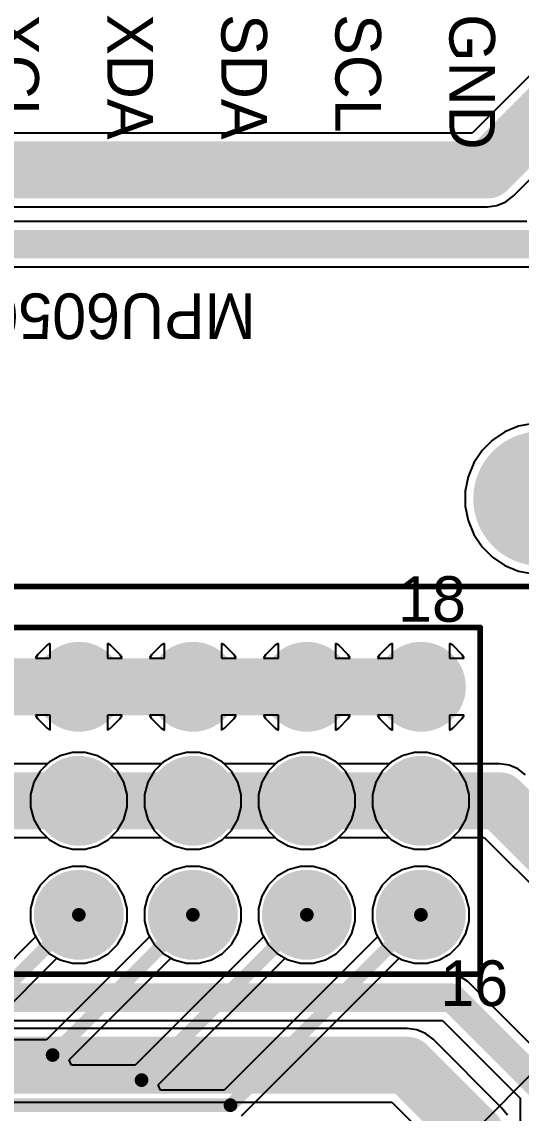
# Model space of a CAD drawing. Header units: millimetres. Extents: x 0 to 212, y 0 to 213.
# Drawn here: x 0.472 to 0.91, y 1.815 to 2.772 of the extents above; entities that cross this region are included whole.
import ezdxf

# ---------------------------------------------------------------- set-up
doc = ezdxf.new("R2010")
doc.units = ezdxf.units.MM
doc.header["$MEASUREMENT"] = 0
for name, color, linetype in [('BottomLayer', 5, 'Continuous'), ('BottomSolder', 6, 'Continuous'), ('MultiLayer', 9, 'Continuous'), ('PadHoleLayer', 156, 'Continuous'), ('TopLayer', 1, 'Continuous'), ('TopOverlay', 2, 'Continuous'), ('TopSolder', 216, 'Continuous')]:
    doc.layers.add(name, color=color, linetype=linetype)

# ---------------------------------------------------------------- blocks, each defined once
blk = doc.blocks.new('MPU6050__28')
at = {"layer": 'PadHoleLayer'}
h = blk.add_hatch(color=156, dxfattribs=at)
edge = h.paths.add_edge_path()
edge.add_arc((-0.32, 0.25), 0.05906, 0, 360)
at = {"layer": 'TopOverlay', "const_width": 0.005}
blk.add_lwpolyline([(0.413, 0.327), (-0.42, 0.327)], dxfattribs=at)
at = {"layer": 'TopOverlay'}
blk.add_text('MPU6050', height=0.04, dxfattribs=at).set_placement((-0.07, 0.07))
for s, p in [('GND', (-0.24, -0.175)), ('SDA', (-0.04, -0.175)), ('XDA', (0.06, -0.175)), ('SCL', (-0.14, -0.175)), ('XCL', (0.16, -0.175))]:
    blk.add_text(s, height=0.04, rotation=90, dxfattribs=at).set_placement(p)
blk = doc.blocks.new('ESP32_C3_MINI_1U_H4__30')
at = {"layer": 'TopSolder'}
blk.add_line((-0.04771, 0.0477), (211.74611, -211.08336), dxfattribs=at)
blk = doc.blocks.new('TSW_106_07_T_T_51')
at = {"layer": 'BottomLayer'}
h = blk.add_hatch(color=5, dxfattribs=at)
edge = h.paths.add_edge_path()
edge.add_arc((-0.05, 0.1), 0.03543, 0, 360)
h = blk.add_hatch(color=5, dxfattribs=at)
edge = h.paths.add_edge_path()
edge.add_arc((0.05, 0.1), 0.03543, 0, 360)
h = blk.add_hatch(color=5, dxfattribs=at)
edge = h.paths.add_edge_path()
edge.add_arc((0.15, 0.1), 0.03543, 0, 360)
h = blk.add_hatch(color=5, dxfattribs=at)
edge = h.paths.add_edge_path()
edge.add_arc((0.25, 0.1), 0.03543, 0, 360)
h = blk.add_hatch(color=5, dxfattribs=at)
edge = h.paths.add_edge_path()
edge.add_arc((-0.05, 0), 0.03543, 0, 360)
h = blk.add_hatch(color=5, dxfattribs=at)
edge = h.paths.add_edge_path()
edge.add_arc((0.05, 0), 0.03543, 0, 360)
h = blk.add_hatch(color=5, dxfattribs=at)
edge = h.paths.add_edge_path()
edge.add_arc((0.15, 0), 0.03543, 0, 360)
h = blk.add_hatch(color=5, dxfattribs=at)
edge = h.paths.add_edge_path()
edge.add_arc((0.25, 0), 0.03543, 0, 360)
h = blk.add_hatch(color=5, dxfattribs=at)
edge = h.paths.add_edge_path()
edge.add_arc((-0.05, -0.1), 0.03543, 0, 360)
h = blk.add_hatch(color=5, dxfattribs=at)
edge = h.paths.add_edge_path()
edge.add_arc((0.05, -0.1), 0.03543, 0, 360)
h = blk.add_hatch(color=5, dxfattribs=at)
edge = h.paths.add_edge_path()
edge.add_arc((0.15, -0.1), 0.03543, 0, 360)
h = blk.add_hatch(color=5, dxfattribs=at)
edge = h.paths.add_edge_path()
edge.add_arc((0.25, -0.1), 0.03543, 0, 360)
at = {"layer": 'BottomSolder'}
h = blk.add_hatch(color=6, dxfattribs=at)
edge = h.paths.add_edge_path()
edge.add_arc((-0.05, 0.1), 0.03943, 0, 360)
h = blk.add_hatch(color=6, dxfattribs=at)
edge = h.paths.add_edge_path()
edge.add_arc((0.05, 0.1), 0.03943, 0, 360)
h = blk.add_hatch(color=6, dxfattribs=at)
edge = h.paths.add_edge_path()
edge.add_arc((0.15, 0.1), 0.03943, 0, 360)
h = blk.add_hatch(color=6, dxfattribs=at)
edge = h.paths.add_edge_path()
edge.add_arc((0.25, 0.1), 0.03943, 0, 360)
h = blk.add_hatch(color=6, dxfattribs=at)
edge = h.paths.add_edge_path()
edge.add_arc((-0.05, 0), 0.03943, 0, 360)
h = blk.add_hatch(color=6, dxfattribs=at)
edge = h.paths.add_edge_path()
edge.add_arc((0.05, 0), 0.03943, 0, 360)
h = blk.add_hatch(color=6, dxfattribs=at)
edge = h.paths.add_edge_path()
edge.add_arc((0.15, 0), 0.03943, 0, 360)
h = blk.add_hatch(color=6, dxfattribs=at)
edge = h.paths.add_edge_path()
edge.add_arc((0.25, 0), 0.03943, 0, 360)
h = blk.add_hatch(color=6, dxfattribs=at)
edge = h.paths.add_edge_path()
edge.add_arc((-0.05, -0.1), 0.03943, 0, 360)
h = blk.add_hatch(color=6, dxfattribs=at)
edge = h.paths.add_edge_path()
edge.add_arc((0.05, -0.1), 0.03943, 0, 360)
h = blk.add_hatch(color=6, dxfattribs=at)
edge = h.paths.add_edge_path()
edge.add_arc((0.15, -0.1), 0.03943, 0, 360)
h = blk.add_hatch(color=6, dxfattribs=at)
edge = h.paths.add_edge_path()
edge.add_arc((0.25, -0.1), 0.03943, 0, 360)
at = {"layer": 'MultiLayer'}
h = blk.add_hatch(color=9, dxfattribs=at)
edge = h.paths.add_edge_path()
edge.add_arc((-0.05, 0.1), 0.03543, 0, 360)
h = blk.add_hatch(color=9, dxfattribs=at)
edge = h.paths.add_edge_path()
edge.add_arc((0.05, 0.1), 0.03543, 0, 360)
h = blk.add_hatch(color=9, dxfattribs=at)
edge = h.paths.add_edge_path()
edge.add_arc((0.15, 0.1), 0.03543, 0, 360)
h = blk.add_hatch(color=9, dxfattribs=at)
edge = h.paths.add_edge_path()
edge.add_arc((0.25, 0.1), 0.03543, 0, 360)
h = blk.add_hatch(color=9, dxfattribs=at)
edge = h.paths.add_edge_path()
edge.add_arc((-0.05, 0), 0.03543, 0, 360)
h = blk.add_hatch(color=9, dxfattribs=at)
edge = h.paths.add_edge_path()
edge.add_arc((0.05, 0), 0.03543, 0, 360)
h = blk.add_hatch(color=9, dxfattribs=at)
edge = h.paths.add_edge_path()
edge.add_arc((0.15, 0), 0.03543, 0, 360)
h = blk.add_hatch(color=9, dxfattribs=at)
edge = h.paths.add_edge_path()
edge.add_arc((0.25, 0), 0.03543, 0, 360)
h = blk.add_hatch(color=9, dxfattribs=at)
edge = h.paths.add_edge_path()
edge.add_arc((-0.05, -0.1), 0.03543, 0, 360)
h = blk.add_hatch(color=9, dxfattribs=at)
edge = h.paths.add_edge_path()
edge.add_arc((0.05, -0.1), 0.03543, 0, 360)
h = blk.add_hatch(color=9, dxfattribs=at)
edge = h.paths.add_edge_path()
edge.add_arc((0.15, -0.1), 0.03543, 0, 360)
h = blk.add_hatch(color=9, dxfattribs=at)
edge = h.paths.add_edge_path()
edge.add_arc((0.25, -0.1), 0.03543, 0, 360)
at = {"layer": 'PadHoleLayer'}
h = blk.add_hatch(color=156, dxfattribs=at)
edge = h.paths.add_edge_path()
edge.add_arc((-0.05, 0.1), 0.02008, 0, 360)
h = blk.add_hatch(color=156, dxfattribs=at)
edge = h.paths.add_edge_path()
edge.add_arc((0.05, 0.1), 0.02008, 0, 360)
h = blk.add_hatch(color=156, dxfattribs=at)
edge = h.paths.add_edge_path()
edge.add_arc((0.15, 0.1), 0.02008, 0, 360)
h = blk.add_hatch(color=156, dxfattribs=at)
edge = h.paths.add_edge_path()
edge.add_arc((0.25, 0.1), 0.02008, 0, 360)
h = blk.add_hatch(color=156, dxfattribs=at)
edge = h.paths.add_edge_path()
edge.add_arc((-0.05, 0), 0.02008, 0, 360)
h = blk.add_hatch(color=156, dxfattribs=at)
edge = h.paths.add_edge_path()
edge.add_arc((0.05, 0), 0.02008, 0, 360)
h = blk.add_hatch(color=156, dxfattribs=at)
edge = h.paths.add_edge_path()
edge.add_arc((0.15, 0), 0.02008, 0, 360)
h = blk.add_hatch(color=156, dxfattribs=at)
edge = h.paths.add_edge_path()
edge.add_arc((0.25, 0), 0.02008, 0, 360)
h = blk.add_hatch(color=156, dxfattribs=at)
edge = h.paths.add_edge_path()
edge.add_arc((-0.05, -0.1), 0.02008, 0, 360)
h = blk.add_hatch(color=156, dxfattribs=at)
edge = h.paths.add_edge_path()
edge.add_arc((0.05, -0.1), 0.02008, 0, 360)
h = blk.add_hatch(color=156, dxfattribs=at)
edge = h.paths.add_edge_path()
edge.add_arc((0.15, -0.1), 0.02008, 0, 360)
h = blk.add_hatch(color=156, dxfattribs=at)
edge = h.paths.add_edge_path()
edge.add_arc((0.25, -0.1), 0.02008, 0, 360)
at = {"layer": 'TopLayer'}
h = blk.add_hatch(color=1, dxfattribs=at)
edge = h.paths.add_edge_path()
edge.add_arc((-0.05, 0.1), 0.03543, 0, 360)
h = blk.add_hatch(color=1, dxfattribs=at)
edge = h.paths.add_edge_path()
edge.add_arc((0.05, 0.1), 0.03543, 0, 360)
h = blk.add_hatch(color=1, dxfattribs=at)
edge = h.paths.add_edge_path()
edge.add_arc((0.15, 0.1), 0.03543, 0, 360)
h = blk.add_hatch(color=1, dxfattribs=at)
edge = h.paths.add_edge_path()
edge.add_arc((0.25, 0.1), 0.03543, 0, 360)
h = blk.add_hatch(color=1, dxfattribs=at)
edge = h.paths.add_edge_path()
edge.add_arc((-0.05, 0), 0.03543, 0, 360)
h = blk.add_hatch(color=1, dxfattribs=at)
edge = h.paths.add_edge_path()
edge.add_arc((0.05, 0), 0.03543, 0, 360)
h = blk.add_hatch(color=1, dxfattribs=at)
edge = h.paths.add_edge_path()
edge.add_arc((0.15, 0), 0.03543, 0, 360)
h = blk.add_hatch(color=1, dxfattribs=at)
edge = h.paths.add_edge_path()
edge.add_arc((0.25, 0), 0.03543, 0, 360)
h = blk.add_hatch(color=1, dxfattribs=at)
edge = h.paths.add_edge_path()
edge.add_arc((-0.05, -0.1), 0.03543, 0, 360)
h = blk.add_hatch(color=1, dxfattribs=at)
edge = h.paths.add_edge_path()
edge.add_arc((0.05, -0.1), 0.03543, 0, 360)
h = blk.add_hatch(color=1, dxfattribs=at)
edge = h.paths.add_edge_path()
edge.add_arc((0.15, -0.1), 0.03543, 0, 360)
h = blk.add_hatch(color=1, dxfattribs=at)
edge = h.paths.add_edge_path()
edge.add_arc((0.25, -0.1), 0.03543, 0, 360)
at = {"layer": 'TopSolder'}
h = blk.add_hatch(color=216, dxfattribs=at)
edge = h.paths.add_edge_path()
edge.add_arc((-0.05, 0.1), 0.03943, 0, 360)
h = blk.add_hatch(color=216, dxfattribs=at)
edge = h.paths.add_edge_path()
edge.add_arc((0.05, 0.1), 0.03943, 0, 360)
h = blk.add_hatch(color=216, dxfattribs=at)
edge = h.paths.add_edge_path()
edge.add_arc((0.15, 0.1), 0.03943, 0, 360)
h = blk.add_hatch(color=216, dxfattribs=at)
edge = h.paths.add_edge_path()
edge.add_arc((0.25, 0.1), 0.03943, 0, 360)
h = blk.add_hatch(color=216, dxfattribs=at)
edge = h.paths.add_edge_path()
edge.add_arc((-0.05, 0), 0.03943, 0, 360)
h = blk.add_hatch(color=216, dxfattribs=at)
edge = h.paths.add_edge_path()
edge.add_arc((0.05, 0), 0.03943, 0, 360)
h = blk.add_hatch(color=216, dxfattribs=at)
edge = h.paths.add_edge_path()
edge.add_arc((0.15, 0), 0.03943, 0, 360)
h = blk.add_hatch(color=216, dxfattribs=at)
edge = h.paths.add_edge_path()
edge.add_arc((0.25, 0), 0.03943, 0, 360)
h = blk.add_hatch(color=216, dxfattribs=at)
edge = h.paths.add_edge_path()
edge.add_arc((-0.05, -0.1), 0.03943, 0, 360)
h = blk.add_hatch(color=216, dxfattribs=at)
edge = h.paths.add_edge_path()
edge.add_arc((0.05, -0.1), 0.03943, 0, 360)
h = blk.add_hatch(color=216, dxfattribs=at)
edge = h.paths.add_edge_path()
edge.add_arc((0.15, -0.1), 0.03943, 0, 360)
h = blk.add_hatch(color=216, dxfattribs=at)
edge = h.paths.add_edge_path()
edge.add_arc((0.25, -0.1), 0.03943, 0, 360)
at = {"layer": 'TopOverlay', "const_width": 0.005}
for points in [[(-0.302, 0.152), (0.302, 0.152)], [(0.302, -0.152), (0.302, 0.152)], [(-0.302, -0.152), (0.302, -0.152)]]:
    blk.add_lwpolyline(points, dxfattribs=at)
at = {"layer": 'TopOverlay', "const_width": 0.0025}
for points in [[(0.30075, 0.152, 1), (0.30325, 0.152, 1)], [(0.30075, 0.152, 1), (0.30325, 0.152, 1)], [(0.30075, -0.152, 1), (0.30325, -0.152, 1)], [(0.30075, -0.152, 1), (0.30325, -0.152, 1)]]:
    blk.add_lwpolyline(points, format="xyb", close=True, dxfattribs=at)
at = {"layer": 'TopOverlay'}
for s, p in [('18', (0.23, 0.157)), ('16', (0.267, -0.18))]:
    blk.add_text(s, height=0.04, rotation=360, dxfattribs=at).set_placement(p)

msp = doc.modelspace()

# ---------------------------------------------------------------- linework, layer by layer
at = {"layer": 'BottomLayer'}
for p, q in [((0.90765, 2.41722), (0.89563, 2.41224)), ((0.92041, 2.41976), (0.90765, 2.41722)), ((0.88481, 2.40501), (0.87561, 2.39581)), ((0.89563, 2.41224), (0.88481, 2.40501)), ((0.87561, 2.39581), (0.86838, 2.38499)), ((0.86838, 2.38499), (0.8634, 2.37297)), ((0.8634, 2.37297), (0.86086, 2.36021)), ((0.86086, 2.36021), (0.86086, 2.3472)), ((0.86086, 2.3472), (0.8634, 2.33444)), ((0.8634, 2.33444), (0.86838, 2.32241)), ((0.86838, 2.32241), (0.87561, 2.3116)), ((0.87561, 2.3116), (0.88481, 2.3024)), ((0.88481, 2.3024), (0.89563, 2.29517)), ((0.89563, 2.29517), (0.90765, 2.29019)), ((0.90765, 2.29019), (0.92041, 2.28765)), ((0.49402, 2.22506), (0.48556, 2.2166)), ((0.49692, 2.22673), (0.49402, 2.22506)), ((0.49692, 2.2137), (0.49692, 2.22673)), ((0.54982, 2.22506), (0.54692, 2.22673)), ((0.54692, 2.22673), (0.54692, 2.2137)), ((0.55827, 2.2166), (0.54982, 2.22506)), ((0.59402, 2.22506), (0.58556, 2.2166)), ((0.59692, 2.22673), (0.59402, 2.22506)), ((0.59692, 2.2137), (0.59692, 2.22673)), ((0.64982, 2.22506), (0.64692, 2.22673)), ((0.64692, 2.22673), (0.64692, 2.2137)), ((0.65827, 2.2166), (0.64982, 2.22506)), ((0.69402, 2.22506), (0.68556, 2.2166)), ((0.69692, 2.22673), (0.69402, 2.22506)), ((0.69692, 2.2137), (0.69692, 2.22673)), ((0.74982, 2.22506), (0.74692, 2.22673)), ((0.74692, 2.22673), (0.74692, 2.2137)), ((0.75827, 2.2166), (0.74982, 2.22506)), ((0.79402, 2.22506), (0.78556, 2.2166)), ((0.79692, 2.22673), (0.79402, 2.22506)), ((0.79692, 2.2137), (0.79692, 2.22673)), ((0.84982, 2.22506), (0.84692, 2.22673)), ((0.84692, 2.22673), (0.84692, 2.2137)), ((0.85827, 2.2166), (0.84982, 2.22506)), ((0.48556, 2.2166), (0.48389, 2.2137)), ((0.48389, 2.2137), (0.49692, 2.2137)), ((0.54692, 2.2137), (0.55995, 2.2137)), ((0.55995, 2.2137), (0.55827, 2.2166)), ((0.58556, 2.2166), (0.58389, 2.2137)), ((0.58389, 2.2137), (0.59692, 2.2137)), ((0.64692, 2.2137), (0.65995, 2.2137)), ((0.65995, 2.2137), (0.65827, 2.2166)), ((0.68556, 2.2166), (0.68389, 2.2137)), ((0.68389, 2.2137), (0.69692, 2.2137)), ((0.74692, 2.2137), (0.75995, 2.2137)), ((0.75995, 2.2137), (0.75827, 2.2166)), ((0.78556, 2.2166), (0.78389, 2.2137)), ((0.78389, 2.2137), (0.79692, 2.2137)), ((0.84692, 2.2137), (0.85995, 2.2137)), ((0.85995, 2.2137), (0.85827, 2.2166)), ((0.49692, 2.1637), (0.48389, 2.1637)), ((0.48389, 2.1637), (0.48556, 2.16081)), ((0.49692, 2.15068), (0.49692, 2.1637)), ((0.55995, 2.1637), (0.54692, 2.1637)), ((0.54692, 2.1637), (0.54692, 2.15068)), ((0.55827, 2.16081), (0.55995, 2.1637)), ((0.59692, 2.1637), (0.58389, 2.1637)), ((0.58389, 2.1637), (0.58556, 2.16081)), ((0.59692, 2.15068), (0.59692, 2.1637)), ((0.65995, 2.1637), (0.64692, 2.1637)), ((0.64692, 2.1637), (0.64692, 2.15068)), ((0.65827, 2.16081), (0.65995, 2.1637)), ((0.69692, 2.1637), (0.68389, 2.1637)), ((0.68389, 2.1637), (0.68556, 2.16081)), ((0.69692, 2.15068), (0.69692, 2.1637)), ((0.75995, 2.1637), (0.74692, 2.1637)), ((0.74692, 2.1637), (0.74692, 2.15068)), ((0.75827, 2.16081), (0.75995, 2.1637)), ((0.79692, 2.1637), (0.78389, 2.1637)), ((0.78389, 2.1637), (0.78556, 2.16081)), ((0.79692, 2.15068), (0.79692, 2.1637)), ((0.85995, 2.1637), (0.84692, 2.1637)), ((0.84692, 2.1637), (0.84692, 2.15068)), ((0.85827, 2.16081), (0.85995, 2.1637)), ((0.48556, 2.16081), (0.49402, 2.15235)), ((0.54982, 2.15235), (0.55827, 2.16081)), ((0.58556, 2.16081), (0.59402, 2.15235)), ((0.64982, 2.15235), (0.65827, 2.16081)), ((0.68556, 2.16081), (0.69402, 2.15235)), ((0.74982, 2.15235), (0.75827, 2.16081)), ((0.78556, 2.16081), (0.79402, 2.15235)), ((0.84982, 2.15235), (0.85827, 2.16081)), ((0.49402, 2.15235), (0.49692, 2.15068)), ((0.54692, 2.15068), (0.54982, 2.15235)), ((0.59402, 2.15235), (0.59692, 2.15068)), ((0.64692, 2.15068), (0.64982, 2.15235)), ((0.69402, 2.15235), (0.69692, 2.15068)), ((0.74692, 2.15068), (0.74982, 2.15235)), ((0.79402, 2.15235), (0.79692, 2.15068)), ((0.84692, 2.15068), (0.84982, 2.15235)), ((0.50554, 2.12824), (0.49586, 2.12266)), ((0.51633, 2.13114), (0.50554, 2.12824)), ((0.52751, 2.13114), (0.51633, 2.13114)), ((0.5383, 2.12824), (0.52751, 2.13114)), ((0.54797, 2.12266), (0.5383, 2.12824)), ((0.60554, 2.12824), (0.59586, 2.12266)), ((0.61633, 2.13114), (0.60554, 2.12824)), ((0.62751, 2.13114), (0.61633, 2.13114)), ((0.6383, 2.12824), (0.62751, 2.13114)), ((0.64797, 2.12266), (0.6383, 2.12824)), ((0.70554, 2.12824), (0.69586, 2.12266)), ((0.71633, 2.13114), (0.70554, 2.12824)), ((0.72751, 2.13114), (0.71633, 2.13114)), ((0.7383, 2.12824), (0.72751, 2.13114)), ((0.74797, 2.12266), (0.7383, 2.12824)), ((0.80554, 2.12824), (0.79586, 2.12266)), ((0.81633, 2.13114), (0.80554, 2.12824)), ((0.82751, 2.13114), (0.81633, 2.13114)), ((0.8383, 2.12824), (0.82751, 2.13114)), ((0.84797, 2.12266), (0.8383, 2.12824)), ((0.49586, 2.12266), (0.48796, 2.11476)), ((0.55587, 2.11476), (0.54797, 2.12266)), ((0.59586, 2.12266), (0.58796, 2.11476)), ((0.65587, 2.11476), (0.64797, 2.12266)), ((0.69586, 2.12266), (0.68796, 2.11476)), ((0.75587, 2.11476), (0.74797, 2.12266)), ((0.79586, 2.12266), (0.78796, 2.11476)), ((0.85587, 2.11476), (0.84797, 2.12266)), ((0.48796, 2.11476), (0.48238, 2.10508)), ((0.56146, 2.10508), (0.55587, 2.11476)), ((0.58796, 2.11476), (0.58238, 2.10508)), ((0.66146, 2.10508), (0.65587, 2.11476)), ((0.68796, 2.11476), (0.68238, 2.10508)), ((0.76146, 2.10508), (0.75587, 2.11476)), ((0.78796, 2.11476), (0.78238, 2.10508)), ((0.86146, 2.10508), (0.85587, 2.11476)), ((0.48238, 2.10508), (0.47949, 2.09429)), ((0.56435, 2.09429), (0.56146, 2.10508)), ((0.58238, 2.10508), (0.57949, 2.09429)), ((0.66435, 2.09429), (0.66146, 2.10508)), ((0.68238, 2.10508), (0.67949, 2.09429)), ((0.76435, 2.09429), (0.76146, 2.10508)), ((0.78238, 2.10508), (0.77949, 2.09429)), ((0.86435, 2.09429), (0.86146, 2.10508)), ((0.47949, 2.09429), (0.47949, 2.08312)), ((0.56435, 2.08312), (0.56435, 2.09429)), ((0.57949, 2.09429), (0.57949, 2.08312)), ((0.66435, 2.08312), (0.66435, 2.09429)), ((0.67949, 2.09429), (0.67949, 2.08312)), ((0.76435, 2.08312), (0.76435, 2.09429)), ((0.77949, 2.09429), (0.77949, 2.08312)), ((0.86435, 2.08312), (0.86435, 2.09429)), ((0.47949, 2.08312), (0.48238, 2.07232)), ((0.56146, 2.07232), (0.56435, 2.08312)), ((0.57949, 2.08312), (0.58238, 2.07232)), ((0.66146, 2.07232), (0.66435, 2.08312)), ((0.67949, 2.08312), (0.68238, 2.07232)), ((0.76146, 2.07232), (0.76435, 2.08312)), ((0.77949, 2.08312), (0.78238, 2.07232)), ((0.86146, 2.07232), (0.86435, 2.08312)), ((0.48238, 2.07232), (0.48796, 2.06265)), ((0.55587, 2.06265), (0.56146, 2.07232)), ((0.58238, 2.07232), (0.58796, 2.06265)), ((0.65587, 2.06265), (0.66146, 2.07232)), ((0.68238, 2.07232), (0.68796, 2.06265)), ((0.75587, 2.06265), (0.76146, 2.07232)), ((0.78238, 2.07232), (0.78796, 2.06265)), ((0.85587, 2.06265), (0.86146, 2.07232)), ((0.48796, 2.06265), (0.49586, 2.05475)), ((0.54797, 2.05475), (0.55587, 2.06265)), ((0.58796, 2.06265), (0.59586, 2.05475)), ((0.64797, 2.05475), (0.65587, 2.06265)), ((0.68796, 2.06265), (0.69586, 2.05475)), ((0.74797, 2.05475), (0.75587, 2.06265)), ((0.78796, 2.06265), (0.79586, 2.05475)), ((0.84797, 2.05475), (0.85587, 2.06265)), ((0.49586, 2.05475), (0.50554, 2.04916)), ((0.50554, 2.04916), (0.51633, 2.04627)), ((0.52751, 2.04627), (0.5383, 2.04916)), ((0.5383, 2.04916), (0.54797, 2.05475)), ((0.59586, 2.05475), (0.60554, 2.04916)), ((0.60554, 2.04916), (0.61633, 2.04627)), ((0.62751, 2.04627), (0.6383, 2.04916)), ((0.6383, 2.04916), (0.64797, 2.05475)), ((0.69586, 2.05475), (0.70554, 2.04916)), ((0.70554, 2.04916), (0.71633, 2.04627)), ((0.72751, 2.04627), (0.7383, 2.04916)), ((0.7383, 2.04916), (0.74797, 2.05475)), ((0.79586, 2.05475), (0.80554, 2.04916)), ((0.80554, 2.04916), (0.81633, 2.04627)), ((0.82751, 2.04627), (0.8383, 2.04916)), ((0.8383, 2.04916), (0.84797, 2.05475)), ((0.51633, 2.04627), (0.52751, 2.04627)), ((0.61633, 2.04627), (0.62751, 2.04627)), ((0.71633, 2.04627), (0.72751, 2.04627)), ((0.81633, 2.04627), (0.82751, 2.04627)), ((0.51633, 2.03114), (0.50554, 2.02824)), ((0.52751, 2.03114), (0.51633, 2.03114)), ((0.5383, 2.02824), (0.52751, 2.03114)), ((0.61633, 2.03114), (0.60554, 2.02824)), ((0.62751, 2.03114), (0.61633, 2.03114)), ((0.6383, 2.02824), (0.62751, 2.03114)), ((0.71633, 2.03114), (0.70554, 2.02824)), ((0.72751, 2.03114), (0.71633, 2.03114)), ((0.7383, 2.02824), (0.72751, 2.03114)), ((0.81633, 2.03114), (0.80554, 2.02824)), ((0.82751, 2.03114), (0.81633, 2.03114)), ((0.8383, 2.02824), (0.82751, 2.03114)), ((0.49586, 2.02266), (0.48796, 2.01476)), ((0.50554, 2.02824), (0.49586, 2.02266)), ((0.54797, 2.02266), (0.5383, 2.02824)), ((0.55587, 2.01476), (0.54797, 2.02266)), ((0.59586, 2.02266), (0.58796, 2.01476)), ((0.60554, 2.02824), (0.59586, 2.02266)), ((0.64797, 2.02266), (0.6383, 2.02824)), ((0.65587, 2.01476), (0.64797, 2.02266)), ((0.69586, 2.02266), (0.68796, 2.01476)), ((0.70554, 2.02824), (0.69586, 2.02266)), ((0.74797, 2.02266), (0.7383, 2.02824)), ((0.75587, 2.01476), (0.74797, 2.02266)), ((0.79586, 2.02266), (0.78796, 2.01476)), ((0.80554, 2.02824), (0.79586, 2.02266)), ((0.84797, 2.02266), (0.8383, 2.02824)), ((0.85587, 2.01476), (0.84797, 2.02266)), ((0.48796, 2.01476), (0.48238, 2.00508)), ((0.56146, 2.00508), (0.55587, 2.01476)), ((0.58796, 2.01476), (0.58238, 2.00508)), ((0.66146, 2.00508), (0.65587, 2.01476)), ((0.68796, 2.01476), (0.68238, 2.00508)), ((0.76146, 2.00508), (0.75587, 2.01476)), ((0.78796, 2.01476), (0.78238, 2.00508)), ((0.86146, 2.00508), (0.85587, 2.01476)), ((0.48238, 2.00508), (0.47949, 1.99429)), ((0.56435, 1.99429), (0.56146, 2.00508)), ((0.58238, 2.00508), (0.57949, 1.99429)), ((0.66435, 1.99429), (0.66146, 2.00508)), ((0.68238, 2.00508), (0.67949, 1.99429)), ((0.76435, 1.99429), (0.76146, 2.00508)), ((0.78238, 2.00508), (0.77949, 1.99429)), ((0.86435, 1.99429), (0.86146, 2.00508)), ((0.47949, 1.99429), (0.47949, 1.98312)), ((0.56435, 1.98312), (0.56435, 1.99429)), ((0.57949, 1.99429), (0.57949, 1.98312)), ((0.66435, 1.98312), (0.66435, 1.99429)), ((0.67949, 1.99429), (0.67949, 1.98312)), ((0.76435, 1.98312), (0.76435, 1.99429)), ((0.77949, 1.99429), (0.77949, 1.98312)), ((0.86435, 1.98312), (0.86435, 1.99429)), ((0.47949, 1.98312), (0.48238, 1.97232)), ((0.56146, 1.97232), (0.56435, 1.98312)), ((0.57949, 1.98312), (0.58238, 1.97232)), ((0.66146, 1.97232), (0.66435, 1.98312)), ((0.67949, 1.98312), (0.68238, 1.97232)), ((0.76146, 1.97232), (0.76435, 1.98312)), ((0.77949, 1.98312), (0.78238, 1.97232)), ((0.86146, 1.97232), (0.86435, 1.98312)), ((0.48238, 1.97232), (0.484, 1.96952)), ((0.55587, 1.96265), (0.56146, 1.97232)), ((0.58238, 1.97232), (0.584, 1.96952)), ((0.65587, 1.96265), (0.66146, 1.97232)), ((0.68238, 1.97232), (0.684, 1.96952)), ((0.75587, 1.96265), (0.76146, 1.97232)), ((0.78238, 1.97232), (0.784, 1.96952)), ((0.85587, 1.96265), (0.86146, 1.97232)), ((0.484, 1.96952), (0.41743, 1.90296)), ((0.584, 1.96952), (0.49343, 1.87896)), ((0.54797, 1.95475), (0.55587, 1.96265)), ((0.684, 1.96952), (0.57143, 1.85696)), ((0.64797, 1.95475), (0.65587, 1.96265)), ((0.784, 1.96952), (0.64943, 1.83496)), ((0.74797, 1.95475), (0.75587, 1.96265)), ((0.84797, 1.95475), (0.85587, 1.96265)), ((0.5383, 1.94916), (0.54797, 1.95475)), ((0.6383, 1.94916), (0.64797, 1.95475)), ((0.7383, 1.94916), (0.74797, 1.95475)), ((0.8383, 1.94916), (0.84797, 1.95475)), ((0.43592, 1.88396), (0.50274, 1.95078)), ((0.50274, 1.95078), (0.50554, 1.94916)), ((0.50554, 1.94916), (0.51633, 1.94627)), ((0.51354, 1.86158), (0.60274, 1.95078)), ((0.51633, 1.94627), (0.52751, 1.94627)), ((0.52751, 1.94627), (0.5383, 1.94916)), ((0.59154, 1.83958), (0.70274, 1.95078)), ((0.60274, 1.95078), (0.60554, 1.94916)), ((0.60554, 1.94916), (0.61633, 1.94627)), ((0.61633, 1.94627), (0.62751, 1.94627)), ((0.62751, 1.94627), (0.6383, 1.94916)), ((0.66448, 1.81251), (0.80274, 1.95078)), ((0.70274, 1.95078), (0.70554, 1.94916)), ((0.70554, 1.94916), (0.71633, 1.94627)), ((0.71633, 1.94627), (0.72751, 1.94627)), ((0.72751, 1.94627), (0.7383, 1.94916)), ((0.80274, 1.95078), (0.80554, 1.94916)), ((0.80554, 1.94916), (0.81633, 1.94627)), ((0.81633, 1.94627), (0.82751, 1.94627)), ((0.82751, 1.94627), (0.8383, 1.94916)), ((0.49343, 1.87896), (0.43799, 1.87896)), ((0.51545, 1.85696), (0.51354, 1.86158)), ((0.57143, 1.85696), (0.51545, 1.85696)), ((0.59345, 1.83496), (0.59154, 1.83958)), ((0.64943, 1.83496), (0.59345, 1.83496))]:
    msp.add_line(p, q, dxfattribs=at)
at = {"layer": 'BottomLayer', "const_width": 0.012}
for points in [[(0.42292, 1.8897), (0.52192, 1.9887)], [(0.49892, 1.8657), (0.62192, 1.9887)], [(0.57692, 1.8437), (0.72192, 1.9887)], [(0.65492, 1.8217), (0.82192, 1.9887)], [(0.19998, 1.8657), (0.49892, 1.8657)], [(0.19087, 1.8437), (0.57692, 1.8437)], [(0.18175, 1.8217), (0.65492, 1.8217)]]:
    msp.add_lwpolyline(points, dxfattribs=at)
at = {"layer": 'BottomLayer', "const_width": 0.006}
for points in [[(0.51892, 1.9887, 1), (0.52492, 1.9887, 1)], [(0.61892, 1.9887, 1), (0.62492, 1.9887, 1)], [(0.71892, 1.9887, 1), (0.72492, 1.9887, 1)], [(0.81892, 1.9887, 1), (0.82492, 1.9887, 1)], [(0.49592, 1.8657, 1), (0.50192, 1.8657, 1)], [(0.49592, 1.8657, 1), (0.50192, 1.8657, 1)], [(0.57392, 1.8437, 1), (0.57992, 1.8437, 1)], [(0.57392, 1.8437, 1), (0.57992, 1.8437, 1)], [(0.65192, 1.8217, 1), (0.65792, 1.8217, 1)], [(0.65192, 1.8217, 1), (0.65792, 1.8217, 1)]]:
    msp.add_lwpolyline(points, format="xyb", close=True, dxfattribs=at)
at = {"layer": 'TopLayer'}
for p, q in [((0.92464, 2.73207), (0.86685, 2.67428)), ((0.90304, 2.61918), (0.97974, 2.69588)), ((0.86685, 2.67428), (0.223, 2.67428)), ((0.88857, 2.61082), (0.89635, 2.61405)), ((0.89635, 2.61405), (0.90304, 2.61918)), ((0.23637, 2.60972), (0.88022, 2.60972)), ((0.88022, 2.60972), (0.88857, 2.61082)), ((0.91498, 2.59688), (0.271, 2.59688)), ((0.27924, 2.55712), (0.92322, 2.55712)), ((0.90765, 2.41722), (0.89563, 2.41224)), ((0.92041, 2.41976), (0.90765, 2.41722)), ((0.88481, 2.40501), (0.87561, 2.39581)), ((0.89563, 2.41224), (0.88481, 2.40501)), ((0.87561, 2.39581), (0.86838, 2.38499)), ((0.86838, 2.38499), (0.8634, 2.37297)), ((0.8634, 2.37297), (0.86086, 2.36021)), ((0.86086, 2.36021), (0.86086, 2.3472)), ((0.86086, 2.3472), (0.8634, 2.33444)), ((0.8634, 2.33444), (0.86838, 2.32241)), ((0.86838, 2.32241), (0.87561, 2.3116)), ((0.87561, 2.3116), (0.88481, 2.3024)), ((0.88481, 2.3024), (0.89563, 2.29517)), ((0.89563, 2.29517), (0.90765, 2.29019)), ((0.90765, 2.29019), (0.92041, 2.28765)), ((0.49402, 2.22506), (0.48556, 2.2166)), ((0.49692, 2.22673), (0.49402, 2.22506)), ((0.49692, 2.2137), (0.49692, 2.22673)), ((0.54982, 2.22506), (0.54692, 2.22673)), ((0.54692, 2.22673), (0.54692, 2.2137)), ((0.55827, 2.2166), (0.54982, 2.22506)), ((0.59402, 2.22506), (0.58556, 2.2166)), ((0.59692, 2.22673), (0.59402, 2.22506)), ((0.59692, 2.2137), (0.59692, 2.22673)), ((0.64982, 2.22506), (0.64692, 2.22673)), ((0.64692, 2.22673), (0.64692, 2.2137)), ((0.65827, 2.2166), (0.64982, 2.22506)), ((0.69402, 2.22506), (0.68556, 2.2166)), ((0.69692, 2.22673), (0.69402, 2.22506)), ((0.69692, 2.2137), (0.69692, 2.22673)), ((0.74982, 2.22506), (0.74692, 2.22673)), ((0.74692, 2.22673), (0.74692, 2.2137)), ((0.75827, 2.2166), (0.74982, 2.22506)), ((0.79402, 2.22506), (0.78556, 2.2166)), ((0.79692, 2.22673), (0.79402, 2.22506)), ((0.79692, 2.2137), (0.79692, 2.22673)), ((0.84982, 2.22506), (0.84692, 2.22673)), ((0.84692, 2.22673), (0.84692, 2.2137)), ((0.85827, 2.2166), (0.84982, 2.22506)), ((0.48556, 2.2166), (0.48389, 2.2137)), ((0.48389, 2.2137), (0.49692, 2.2137)), ((0.54692, 2.2137), (0.55995, 2.2137)), ((0.55995, 2.2137), (0.55827, 2.2166)), ((0.58556, 2.2166), (0.58389, 2.2137)), ((0.58389, 2.2137), (0.59692, 2.2137)), ((0.64692, 2.2137), (0.65995, 2.2137)), ((0.65995, 2.2137), (0.65827, 2.2166)), ((0.68556, 2.2166), (0.68389, 2.2137)), ((0.68389, 2.2137), (0.69692, 2.2137)), ((0.74692, 2.2137), (0.75995, 2.2137)), ((0.75995, 2.2137), (0.75827, 2.2166)), ((0.78556, 2.2166), (0.78389, 2.2137)), ((0.78389, 2.2137), (0.79692, 2.2137)), ((0.84692, 2.2137), (0.85995, 2.2137)), ((0.85995, 2.2137), (0.85827, 2.2166)), ((0.49692, 2.1637), (0.48389, 2.1637)), ((0.48389, 2.1637), (0.48556, 2.16081)), ((0.49692, 2.15068), (0.49692, 2.1637)), ((0.55995, 2.1637), (0.54692, 2.1637)), ((0.54692, 2.1637), (0.54692, 2.15068)), ((0.55827, 2.16081), (0.55995, 2.1637)), ((0.59692, 2.1637), (0.58389, 2.1637)), ((0.58389, 2.1637), (0.58556, 2.16081)), ((0.59692, 2.15068), (0.59692, 2.1637)), ((0.65995, 2.1637), (0.64692, 2.1637)), ((0.64692, 2.1637), (0.64692, 2.15068)), ((0.65827, 2.16081), (0.65995, 2.1637)), ((0.69692, 2.1637), (0.68389, 2.1637)), ((0.68389, 2.1637), (0.68556, 2.16081)), ((0.69692, 2.15068), (0.69692, 2.1637)), ((0.75995, 2.1637), (0.74692, 2.1637)), ((0.74692, 2.1637), (0.74692, 2.15068)), ((0.75827, 2.16081), (0.75995, 2.1637)), ((0.79692, 2.1637), (0.78389, 2.1637)), ((0.78389, 2.1637), (0.78556, 2.16081)), ((0.79692, 2.15068), (0.79692, 2.1637)), ((0.85995, 2.1637), (0.84692, 2.1637)), ((0.84692, 2.1637), (0.84692, 2.15068)), ((0.85827, 2.16081), (0.85995, 2.1637)), ((0.48556, 2.16081), (0.49402, 2.15235)), ((0.54982, 2.15235), (0.55827, 2.16081)), ((0.58556, 2.16081), (0.59402, 2.15235)), ((0.64982, 2.15235), (0.65827, 2.16081)), ((0.68556, 2.16081), (0.69402, 2.15235)), ((0.74982, 2.15235), (0.75827, 2.16081)), ((0.78556, 2.16081), (0.79402, 2.15235)), ((0.84982, 2.15235), (0.85827, 2.16081)), ((0.49402, 2.15235), (0.49692, 2.15068)), ((0.54692, 2.15068), (0.54982, 2.15235)), ((0.59402, 2.15235), (0.59692, 2.15068)), ((0.64692, 2.15068), (0.64982, 2.15235)), ((0.69402, 2.15235), (0.69692, 2.15068)), ((0.74692, 2.15068), (0.74982, 2.15235)), ((0.79402, 2.15235), (0.79692, 2.15068)), ((0.84692, 2.15068), (0.84982, 2.15235)), ((0.50554, 2.12824), (0.49586, 2.12266)), ((0.51633, 2.13114), (0.50554, 2.12824)), ((0.52751, 2.13114), (0.51633, 2.13114)), ((0.5383, 2.12824), (0.52751, 2.13114)), ((0.54797, 2.12266), (0.5383, 2.12824)), ((0.60554, 2.12824), (0.59586, 2.12266)), ((0.61633, 2.13114), (0.60554, 2.12824)), ((0.62751, 2.13114), (0.61633, 2.13114)), ((0.6383, 2.12824), (0.62751, 2.13114)), ((0.64797, 2.12266), (0.6383, 2.12824)), ((0.70554, 2.12824), (0.69586, 2.12266)), ((0.71633, 2.13114), (0.70554, 2.12824)), ((0.72751, 2.13114), (0.71633, 2.13114)), ((0.7383, 2.12824), (0.72751, 2.13114)), ((0.74797, 2.12266), (0.7383, 2.12824)), ((0.80554, 2.12824), (0.79586, 2.12266)), ((0.81633, 2.13114), (0.80554, 2.12824)), ((0.82751, 2.13114), (0.81633, 2.13114)), ((0.8383, 2.12824), (0.82751, 2.13114)), ((0.84797, 2.12266), (0.8383, 2.12824)), ((0.49419, 2.12098), (0.44965, 2.12098)), ((0.49586, 2.12266), (0.49419, 2.12098)), ((0.54965, 2.12098), (0.54797, 2.12266)), ((0.59419, 2.12098), (0.54965, 2.12098)), ((0.59586, 2.12266), (0.59419, 2.12098)), ((0.64965, 2.12098), (0.64797, 2.12266)), ((0.69419, 2.12098), (0.64965, 2.12098)), ((0.69586, 2.12266), (0.69419, 2.12098)), ((0.74965, 2.12098), (0.74797, 2.12266)), ((0.79419, 2.12098), (0.74965, 2.12098)), ((0.79586, 2.12266), (0.79419, 2.12098)), ((0.84965, 2.12098), (0.84797, 2.12266)), ((0.89092, 2.12098), (0.84965, 2.12098)), ((0.89927, 2.11988), (0.89092, 2.12098)), ((0.90706, 2.11666), (0.89927, 2.11988)), ((0.91374, 2.11153), (0.90706, 2.11666)), ((0.44965, 2.05643), (0.49419, 2.05643)), ((0.49419, 2.05643), (0.49586, 2.05475)), ((0.49586, 2.05475), (0.50554, 2.04916)), ((0.50554, 2.04916), (0.51633, 2.04627)), ((0.52751, 2.04627), (0.5383, 2.04916)), ((0.5383, 2.04916), (0.54797, 2.05475)), ((0.54797, 2.05475), (0.54965, 2.05643)), ((0.54965, 2.05643), (0.59419, 2.05643)), ((0.59419, 2.05643), (0.59586, 2.05475)), ((0.59586, 2.05475), (0.60554, 2.04916)), ((0.60554, 2.04916), (0.61633, 2.04627)), ((0.62751, 2.04627), (0.6383, 2.04916)), ((0.6383, 2.04916), (0.64797, 2.05475)), ((0.64797, 2.05475), (0.64965, 2.05643)), ((0.64965, 2.05643), (0.69419, 2.05643)), ((0.69419, 2.05643), (0.69586, 2.05475)), ((0.69586, 2.05475), (0.70554, 2.04916)), ((0.70554, 2.04916), (0.71633, 2.04627)), ((0.72751, 2.04627), (0.7383, 2.04916)), ((0.7383, 2.04916), (0.74797, 2.05475)), ((0.74797, 2.05475), (0.74965, 2.05643)), ((0.74965, 2.05643), (0.79419, 2.05643)), ((0.79419, 2.05643), (0.79586, 2.05475)), ((0.79586, 2.05475), (0.80554, 2.04916)), ((0.80554, 2.04916), (0.81633, 2.04627)), ((0.82751, 2.04627), (0.8383, 2.04916)), ((0.8383, 2.04916), (0.84797, 2.05475)), ((0.84797, 2.05475), (0.84965, 2.05643)), ((0.84965, 2.05643), (0.87755, 2.05643)), ((0.87755, 2.05643), (1.01264, 1.92133)), ((0.51633, 2.04627), (0.52751, 2.04627)), ((0.61633, 2.04627), (0.62751, 2.04627)), ((0.71633, 2.04627), (0.72751, 2.04627)), ((0.81633, 2.04627), (0.82751, 2.04627)), ((0.51633, 2.03114), (0.50554, 2.02824)), ((0.52751, 2.03114), (0.51633, 2.03114)), ((0.5383, 2.02824), (0.52751, 2.03114)), ((0.61633, 2.03114), (0.60554, 2.02824)), ((0.62751, 2.03114), (0.61633, 2.03114)), ((0.6383, 2.02824), (0.62751, 2.03114)), ((0.71633, 2.03114), (0.70554, 2.02824)), ((0.72751, 2.03114), (0.71633, 2.03114)), ((0.7383, 2.02824), (0.72751, 2.03114)), ((0.81633, 2.03114), (0.80554, 2.02824)), ((0.82751, 2.03114), (0.81633, 2.03114)), ((0.8383, 2.02824), (0.82751, 2.03114)), ((0.49586, 2.02266), (0.48796, 2.01476)), ((0.50554, 2.02824), (0.49586, 2.02266)), ((0.54797, 2.02266), (0.5383, 2.02824)), ((0.55587, 2.01476), (0.54797, 2.02266)), ((0.59586, 2.02266), (0.58796, 2.01476)), ((0.60554, 2.02824), (0.59586, 2.02266)), ((0.64797, 2.02266), (0.6383, 2.02824)), ((0.65587, 2.01476), (0.64797, 2.02266)), ((0.69586, 2.02266), (0.68796, 2.01476)), ((0.70554, 2.02824), (0.69586, 2.02266)), ((0.74797, 2.02266), (0.7383, 2.02824)), ((0.75587, 2.01476), (0.74797, 2.02266)), ((0.79586, 2.02266), (0.78796, 2.01476)), ((0.80554, 2.02824), (0.79586, 2.02266)), ((0.84797, 2.02266), (0.8383, 2.02824)), ((0.85587, 2.01476), (0.84797, 2.02266)), ((0.48796, 2.01476), (0.48238, 2.00508)), ((0.56146, 2.00508), (0.55587, 2.01476)), ((0.58796, 2.01476), (0.58238, 2.00508)), ((0.66146, 2.00508), (0.65587, 2.01476)), ((0.68796, 2.01476), (0.68238, 2.00508)), ((0.76146, 2.00508), (0.75587, 2.01476)), ((0.78796, 2.01476), (0.78238, 2.00508)), ((0.86146, 2.00508), (0.85587, 2.01476)), ((0.48238, 2.00508), (0.47949, 1.99429)), ((0.56435, 1.99429), (0.56146, 2.00508)), ((0.58238, 2.00508), (0.57949, 1.99429)), ((0.66435, 1.99429), (0.66146, 2.00508)), ((0.68238, 2.00508), (0.67949, 1.99429)), ((0.76435, 1.99429), (0.76146, 2.00508)), ((0.78238, 2.00508), (0.77949, 1.99429)), ((0.86435, 1.99429), (0.86146, 2.00508)), ((0.47949, 1.99429), (0.47949, 1.98312)), ((0.56435, 1.98312), (0.56435, 1.99429)), ((0.57949, 1.99429), (0.57949, 1.98312)), ((0.66435, 1.98312), (0.66435, 1.99429)), ((0.67949, 1.99429), (0.67949, 1.98312)), ((0.76435, 1.98312), (0.76435, 1.99429)), ((0.77949, 1.99429), (0.77949, 1.98312)), ((0.86435, 1.98312), (0.86435, 1.99429)), ((0.47949, 1.98312), (0.48238, 1.97232)), ((0.56146, 1.97232), (0.56435, 1.98312)), ((0.57949, 1.98312), (0.58238, 1.97232)), ((0.66146, 1.97232), (0.66435, 1.98312)), ((0.67949, 1.98312), (0.68238, 1.97232)), ((0.76146, 1.97232), (0.76435, 1.98312)), ((0.77949, 1.98312), (0.78238, 1.97232)), ((0.86146, 1.97232), (0.86435, 1.98312)), ((0.48238, 1.97232), (0.48796, 1.96265)), ((0.55587, 1.96265), (0.56146, 1.97232)), ((0.58238, 1.97232), (0.58796, 1.96265)), ((0.65587, 1.96265), (0.66146, 1.97232)), ((0.68238, 1.97232), (0.68796, 1.96265)), ((0.75587, 1.96265), (0.76146, 1.97232)), ((0.78238, 1.97232), (0.78796, 1.96265)), ((0.85587, 1.96265), (0.86146, 1.97232)), ((0.48796, 1.96265), (0.49586, 1.95475)), ((0.54797, 1.95475), (0.55587, 1.96265)), ((0.58796, 1.96265), (0.59586, 1.95475)), ((0.64797, 1.95475), (0.65587, 1.96265)), ((0.68796, 1.96265), (0.69586, 1.95475)), ((0.74797, 1.95475), (0.75587, 1.96265)), ((0.78796, 1.96265), (0.79586, 1.95475)), ((0.84797, 1.95475), (0.85587, 1.96265)), ((0.49586, 1.95475), (0.50554, 1.94916)), ((0.5383, 1.94916), (0.54797, 1.95475)), ((0.59586, 1.95475), (0.60554, 1.94916)), ((0.6383, 1.94916), (0.64797, 1.95475)), ((0.69586, 1.95475), (0.70554, 1.94916)), ((0.7383, 1.94916), (0.74797, 1.95475)), ((0.79586, 1.95475), (0.80554, 1.94916)), ((0.8383, 1.94916), (0.84797, 1.95475)), ((0.50554, 1.94916), (0.51633, 1.94627)), ((0.51633, 1.94627), (0.52751, 1.94627)), ((0.52751, 1.94627), (0.5383, 1.94916)), ((0.60554, 1.94916), (0.61633, 1.94627)), ((0.61633, 1.94627), (0.62751, 1.94627)), ((0.62751, 1.94627), (0.6383, 1.94916)), ((0.70554, 1.94916), (0.71633, 1.94627)), ((0.71633, 1.94627), (0.72751, 1.94627)), ((0.72751, 1.94627), (0.7383, 1.94916)), ((0.80554, 1.94916), (0.81633, 1.94627)), ((0.81633, 1.94627), (0.82751, 1.94627)), ((0.82751, 1.94627), (0.8383, 1.94916)), ((0.849, 1.93588), (0.26386, 1.93588)), ((0.85661, 1.93437), (0.849, 1.93588)), ((0.86306, 1.93006), (0.85661, 1.93437)), ((0.94298, 1.85014), (0.86306, 1.93006)), ((0.25562, 1.89612), (0.84076, 1.89612)), ((0.84076, 1.89612), (0.90904, 1.82785)), ((0.80992, 1.88898), (0.22629, 1.88898)), ((0.81827, 1.88788), (0.80992, 1.88898)), ((0.82606, 1.88466), (0.81827, 1.88788)), ((0.83274, 1.87953), (0.82606, 1.88466)), ((0.89274, 1.81953), (0.83274, 1.87953)), ((0.21292, 1.82443), (0.79655, 1.82443)), ((0.79655, 1.82443), (0.83764, 1.78333)), ((0.89787, 1.81284), (0.89274, 1.81953)), ((0.90904, 1.82785), (0.90904, 1.6947))]:
    msp.add_line(p, q, dxfattribs=at)
for points, const_width in [([(0.88022, 2.642), (0.95692, 2.7187)], 0.05), ([(0.223, 2.642), (0.88022, 2.642)], 0.05), ([(0.271, 2.577), (0.92322, 2.577)], 0.025), ([(0.42192, 2.1887), (0.52192, 2.1887)], 0.05), ([(0.52192, 2.1887), (0.62192, 2.1887)], 0.05), ([(0.62192, 2.1887), (0.72192, 2.1887)], 0.05), ([(0.72192, 2.1887), (0.82192, 2.1887)], 0.05), ([(0.42192, 2.0887), (0.52192, 2.0887)], 0.05), ([(0.52192, 2.0887), (0.62192, 2.0887)], 0.05), ([(0.62192, 2.0887), (0.72192, 2.0887)], 0.05), ([(0.72192, 2.0887), (0.82192, 2.0887)], 0.05), ([(0.82192, 2.0887), (0.89092, 2.0887)], 0.05), ([(0.89092, 2.0887), (1.04492, 1.9347)], 0.05), ([(0.25562, 1.916), (0.849, 1.916)], 0.025), ([(0.849, 1.916), (0.92892, 1.83608)], 0.025), ([(0.21292, 1.8567), (0.80992, 1.8567)], 0.05), ([(0.80992, 1.8567), (0.86992, 1.7967)], 0.05), ([(0.86992, 1.6337), (0.86992, 1.7967)], 0.05)]:
    msp.add_lwpolyline(points, dxfattribs=dict(at, const_width=const_width))
for points, const_width in [([(0.86772, 2.642, 1), (0.89272, 2.642, 1)], 0.025), ([(0.86772, 2.642, 1), (0.89272, 2.642, 1)], 0.025), ([(0.50942, 2.1887, 1), (0.53442, 2.1887, 1)], 0.025), ([(0.50942, 2.1887, 1), (0.53442, 2.1887, 1)], 0.025), ([(0.60942, 2.1887, 1), (0.63442, 2.1887, 1)], 0.025), ([(0.60942, 2.1887, 1), (0.63442, 2.1887, 1)], 0.025), ([(0.70942, 2.1887, 1), (0.73442, 2.1887, 1)], 0.025), ([(0.70942, 2.1887, 1), (0.73442, 2.1887, 1)], 0.025), ([(0.80942, 2.1887, 1), (0.83442, 2.1887, 1)], 0.025), ([(0.50942, 2.0887, 1), (0.53442, 2.0887, 1)], 0.025), ([(0.50942, 2.0887, 1), (0.53442, 2.0887, 1)], 0.025), ([(0.60942, 2.0887, 1), (0.63442, 2.0887, 1)], 0.025), ([(0.60942, 2.0887, 1), (0.63442, 2.0887, 1)], 0.025), ([(0.70942, 2.0887, 1), (0.73442, 2.0887, 1)], 0.025), ([(0.70942, 2.0887, 1), (0.73442, 2.0887, 1)], 0.025), ([(0.80942, 2.0887, 1), (0.83442, 2.0887, 1)], 0.025), ([(0.80942, 2.0887, 1), (0.83442, 2.0887, 1)], 0.025), ([(0.87842, 2.0887, 1), (0.90342, 2.0887, 1)], 0.025), ([(0.87842, 2.0887, 1), (0.90342, 2.0887, 1)], 0.025), ([(0.84275, 1.916, 1), (0.85525, 1.916, 1)], 0.0125), ([(0.84275, 1.916, 1), (0.85525, 1.916, 1)], 0.0125), ([(0.79742, 1.8567, 1), (0.82242, 1.8567, 1)], 0.025), ([(0.79742, 1.8567, 1), (0.82242, 1.8567, 1)], 0.025), ([(0.85742, 1.7967, 1), (0.88242, 1.7967, 1)], 0.025), ([(0.85742, 1.7967, 1), (0.88242, 1.7967, 1)], 0.025)]:
    msp.add_lwpolyline(points, format="xyb", close=True, dxfattribs=dict(at, const_width=const_width))

# ---------------------------------------------------------------- block references
for name, p, rotation in [('ESP32_C3_MINI_1U_H4__30', (0.56692, 1.49595), 90), ('MPU6050__28', (0.60692, 2.6037), 180)]:
    msp.add_blockref(name, p, dxfattribs=dict(rotation=rotation))
msp.add_blockref('TSW_106_07_T_T_51', (0.57192, 2.0887))

doc.saveas('drawing.dxf')
